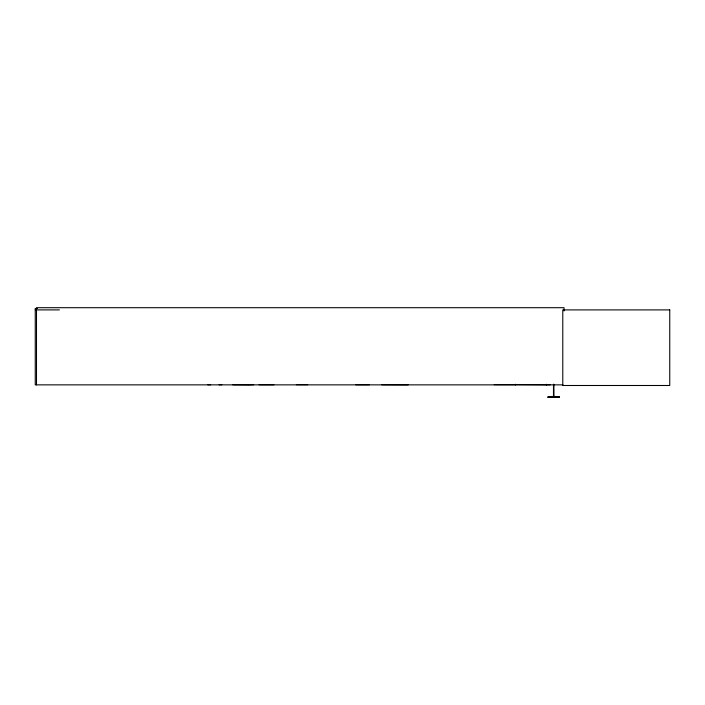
<?xml version="1.0" encoding="UTF-8"?>
<svg xmlns="http://www.w3.org/2000/svg" width="705" height="705" viewBox="0 0 705 705"><rect width="100%" height="100%" fill="white"/><g stroke="black" fill="none" stroke-linecap="round" stroke-linejoin="round"><path stroke-width="1.06" d="M296.382 384.701L307.724 384.701M548.067 397.223L559.409 397.276L548.067 397.144M559.409 396.721L559.409 397.303L559.329 396.668L547.996 396.721L547.988 397.303M515.663 384.357L515.672 384.824M546.375 384.357L546.375 384.824M355.919 384.754L369.279 384.78M381.784 384.754L408.142 384.86M248.239 384.86L232.773 384.78M253.712 384.754L248.68 384.86M210.672 384.754L207.808 384.78M37.453 308.49L35.25 308.49L35.25 384.86L562.925 384.86M35.25 309.9L59.431 309.9M494.249 384.674L514.791 384.674M515.575 384.586L550.332 384.78M553.478 396.51L553.927 396.51M221.855 384.754L219.096 384.78M259.079 384.754L273.884 384.78M546.287 384.833L546.287 384.357M515.584 384.833L515.575 384.357M564.026 310.958L564.026 307.697L36.493 307.697L36.493 384.86M554.042 397.303L554.051 396.201L553.354 396.201L553.354 397.303M553.866 384.34L553.866 397.303M553.531 384.34L553.531 397.303M553.478 384.34L553.478 397.303M669.75 309.9L562.784 309.9L562.784 385.494L669.75 385.494L669.75 309.9"/></g></svg>
